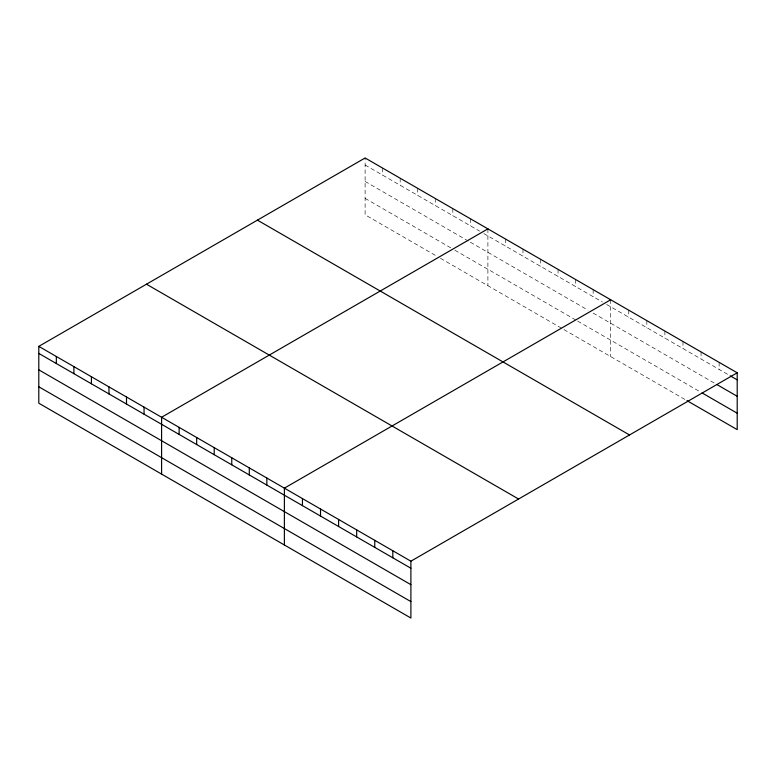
<?xml version="1.0" encoding="UTF-8"?>
<svg xmlns="http://www.w3.org/2000/svg" width="776" height="776" viewBox="0 0 776 776"><rect width="100%" height="100%" fill="white"/><g stroke="black" fill="none" stroke-linecap="round" stroke-linejoin="round"><path stroke-width="0.58" stroke-dasharray="3.88 2.91" d="M435.268 255.314L365.108 214.806L365.108 157.974M365.108 165.026L479.636 231.151M483.768 233.537L602.428 302.039M606.56 304.425L729.168 375.215M365.108 181.448L468.287 241.026M470.353 242.219L587.985 310.128M593.145 313.106L715.113 383.528M365.108 198.375L452.815 249.018M454.872 250.211L575.608 319.906M577.664 321.099L700.049 391.754M440.428 258.292L685.994 400.067M719.129 362.373L719.129 369.415M701.058 351.935L701.058 358.978M682.977 341.498L682.977 348.55M664.906 331.061L664.906 338.113M646.835 320.634L646.835 327.676M628.764 310.196L628.764 317.248M610.683 299.759L610.683 356.591M593.145 289.632L593.145 296.684M575.608 279.505L575.608 286.557M558.06 269.379L558.06 276.431M540.523 259.252L540.523 266.294M522.976 249.125L522.976 256.167M505.438 238.998L505.438 246.041M487.9 228.871L487.9 285.704M470.353 218.745L470.353 225.787M452.815 208.618L452.815 215.66M435.268 198.481L435.268 205.533M417.73 188.355L417.73 195.406M400.183 178.228L400.183 185.28M382.646 168.101L382.646 175.153"/><path stroke-width="1.16" d="M38.8 346.368L410.892 561.193L410.892 618.026L38.8 403.2L38.8 346.368L365.108 157.974L737.2 372.8L737.2 429.632L686.993 400.649M487.9 228.871L161.592 417.255L161.592 474.087M610.683 299.759L284.385 488.152L284.385 544.985M410.892 561.193L737.2 372.8M730.168 375.788L737.2 379.852M717.121 384.683L737.2 396.284M702.057 392.918L737.2 413.21M257.428 220.141L629.52 434.967M146.48 284.2L518.572 499.026M38.8 353.41L410.892 568.236M38.8 369.842L410.892 584.668M38.8 386.768L410.892 601.594M392.821 550.756L392.821 557.808M374.75 540.319L374.75 547.371M356.679 529.892L356.679 536.934M338.608 519.454L338.608 526.506M320.527 509.017L320.527 516.069M302.456 498.59L302.456 505.632M266.837 478.026L266.837 485.068M249.3 467.899L249.3 474.941M231.762 457.772L231.762 464.814M214.215 447.645L214.215 454.688M196.677 437.509L196.677 444.561M179.13 427.382L179.13 434.434M144.055 407.128L144.055 414.18M126.507 397.002L126.507 404.053M108.97 386.875L108.97 393.927M91.422 376.748L91.422 383.8M73.885 366.621L73.885 373.663M56.338 356.494L56.338 363.537"/></g></svg>
